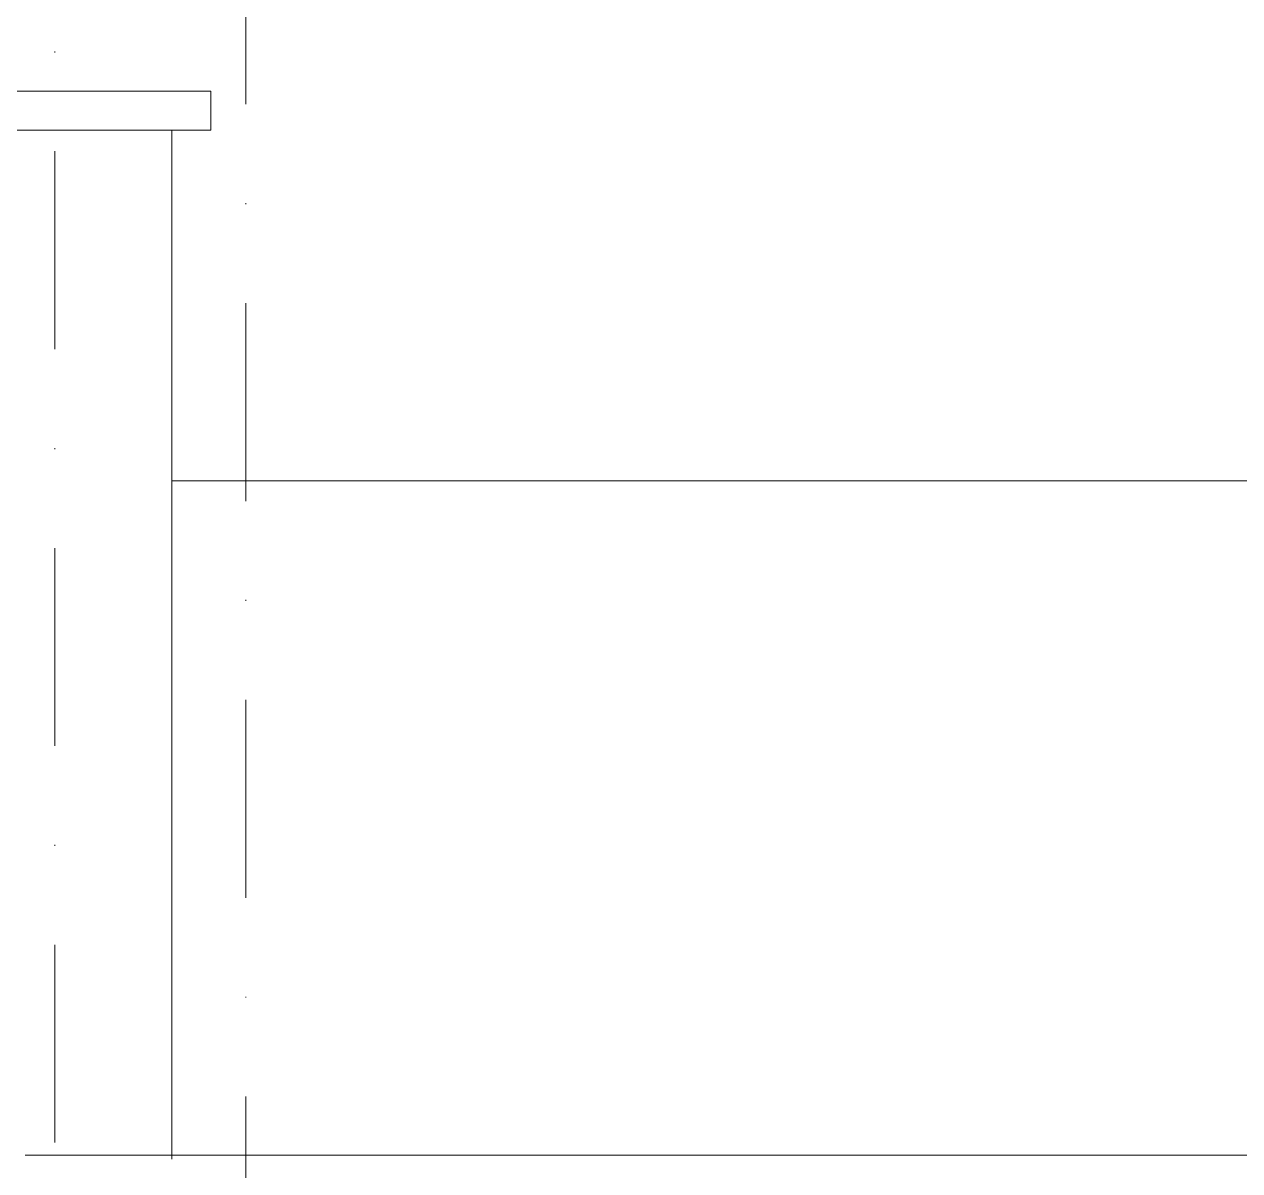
# Model space of a CAD drawing. Header units: millimetres. Extents: x -16104 to 67872, y -88009 to 12107.
# Drawn here: x 45041.1 to 45197, y -5632 to -5484.9 of the extents above; entities that cross this region are included whole.
import ezdxf

# ---------------------------------------------------------------- set-up
doc = ezdxf.new("R2010")
doc.units = ezdxf.units.MM
doc.linetypes.add('DASHDOTX2', pattern=[50.8, 25.4, -12.7, 0, -12.7])
doc.layers.add('TARAMA', color=8, linetype='Continuous', lineweight=15)

msp = doc.modelspace()

# ---------------------------------------------------------------- linework, layer by layer
at = {"layer": 'TARAMA', "linetype": 'DASHDOTX2'}
for p, q in [((45069.53, -8091.09), (45069.53, -5197.4)), ((45045.02, -8122.52), (45045.02, -5228.83))]:
    msp.add_line(p, q, dxfattribs=at)
at = {"layer": 'TARAMA'}
for p, q in [((45065.03, -5493.52), (45010.03, -5493.52)), ((45065.03, -5493.52), (45065.03, -5498.52)), ((45065.03, -5498.52), (45010.03, -5498.52)), ((45060.03, -5498.52), (45060.03, -5630.52)), ((45564.53, -5543.52), (45060.03, -5543.52)), ((45041.2, -5630.04), (45492, -5630.04)), ((45041.2, -5630.04), (45440, -5630.04))]:
    msp.add_line(p, q, dxfattribs=at)
at = {"layer": 'TARAMA', "color": 4, "ltscale": 0.02}
for p, q in [((45047.84, -5630.04), (45616.57, -5630.04)), ((45047.84, -5630.04), (45616.57, -5630.04)), ((45095.25, -5630.04), (45440, -5630.04))]:
    msp.add_line(p, q, dxfattribs=at)

doc.saveas('drawing.dxf')
